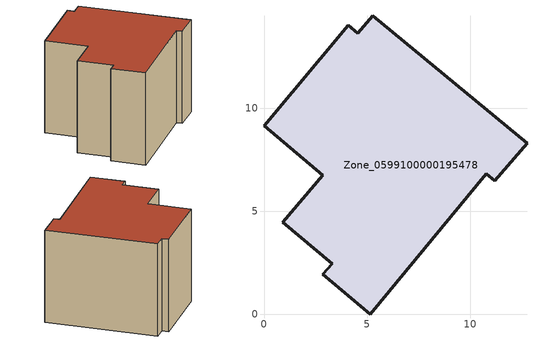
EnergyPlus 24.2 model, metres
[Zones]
Zone_0599100000195478
 floor ground (C_G): 10.78,6.81 5.16,0 2.85,1.93 3.31,2.45 0.92,4.46 2.85,6.75 0,9.14 4.09,14.01 4.55,13.62 5.28,14.48 12.75,8.29 11.2,6.48 z0
 wall outside (C_F): 4.55,13.62 4.09,14.01 0,9.14 2.85,6.75 0.92,4.46 3.31,2.45 2.85,1.93 5.16,0 10.78,6.81 11.2,6.48 12.75,8.29 5.28,14.48 4.55,13.62 z0:8.36
 roof outside (C_R): 12.75,8.29 5.28,14.48 4.55,13.62 4.09,14.01 0,9.14 2.85,6.75 0.92,4.46 3.31,2.45 2.85,1.93 5.16,0 10.78,6.81 11.2,6.48 z8.36
[BUILDING]
Pand.0599100000195478: North Axis=0; Terrain=City; Loads Convergence Tolerance Value=0.04; Temperature Convergence Tolerance Value=0.4; Solar Distribution=FullExterior; Maximum Number of Warmup Days=25; Minimum Number of Warmup Days=1
[Site:Location]
Rotterdam.The.Hague.AP_ZH_NLD Design_Conditions: Latitude=51.96; Longitude=4.45; Time Zone=1; Elevation=-4.5
[SITE:GROUNDTEMPERATURE:BUILDINGSURFACE]
18, 18, 18, 18, 18, 18, 18, 18, 18, 18, 18, 18
[MATERIAL] Thermal Absorptance=0.9; Solar Absorptance=0.7; Visible Absorptance=0.7
Name | Roughness | Thickness | Conductivity | Density | Specific Heat
G.TC.1946-1964 | MediumSmooth | 0.15 | 1 | 540 | 1210
F.TC.1946-1964 | Rough | 0.3 | 0.857143 | 1920 | 840
R.TC.1946-1964 | MediumRough | 0.2 | 0.235294 | 1500 | 1000
[CONSTRUCTION]
C_G: G.TC.1946-1964
C_F: F.TC.1946-1964
C_R: R.TC.1946-1964
[ZONE]
Zone_0599100000195478: Type=1; Multiplier=1; Ceiling Height=Autocalculate; Volume=Autocalculate; Floor Area=autocalculate; Part of Total Floor Area=Yes
[ZONEINFILTRATION:DESIGNFLOWRATE]
Infil_Zone_0599100000195478: Zone or ZoneList or Space or SpaceList=Zone_0599100000195478; Schedule=AlwaysOn; Design Flow Rate Calculation Method=Flow/Area; Flow Rate per Floor Area=0.003; Constant Term Coefficient=1; Temperature Term Coefficient=0; Velocity Term Coefficient=0; Velocity Squared Term Coefficient=0
[HVACTEMPLATE:ZONE:IDEALLOADSAIRSYSTEM]
Zone_0599100000195478: Maximum Heating Supply Air Temperature=50; Minimum Cooling Supply Air Temperature=13; Maximum Heating Supply Air Humidity Ratio=0.0156; Minimum Cooling Supply Air Humidity Ratio=0.0077; Heating Limit=NoLimit; Cooling Limit=NoLimit; Dehumidification Control Type=ConstantSensibleHeatRatio; Cooling Sensible Heat Ratio=0.7; Dehumidification Setpoint=60; Humidification Control Type=None; Humidification Setpoint=30; Outdoor Air Method=None; Outdoor Air Flow Rate per Person=0.00944; Outdoor Air Flow Rate per Zone Floor Area=0; Outdoor Air Flow Rate per Zone=0; Demand Controlled Ventilation Type=None; Outdoor Air Economizer Type=NoEconomizer; Heat Recovery Type=None; Sensible Heat Recovery Effectiveness=0.7; Latent Heat Recovery Effectiveness=0.65
[ZONECONTROL:THERMOSTAT]
ThermostatControl_Zone_0599100000195478: Zone or ZoneList=Zone_0599100000195478; Control Type Schedule=DualSetpointControlType; Control 1=Thermostat_Zone_0599100000195478; Temperature Difference Between Cutout And Setpoint=0
[THERMOSTATSETPOINT:DUALSETPOINT]
Thermostat_Zone_0599100000195478: Heating Setpoint Temperature Schedule=HeatingSetpoint_Zone_0599100000195478; Cooling Setpoint Temperature Schedule=CoolingSetpoint_Zone_0599100000195478
[SCHEDULE:COMPACT]
HeatingSetpoint_Zone_0599100000195478: Through: 12/31, For: AllDays, Until: 24:00, 21
CoolingSetpoint_Zone_0599100000195478: Through: 12/31, For: AllDays, Until: 24:00, 24
DualSetpointControlType: Through: 12/31, For: AllDays, Until: 24:00, 4
AlwaysOn: Through: 12/31, For: AllDays, Until: 24:00, 1
